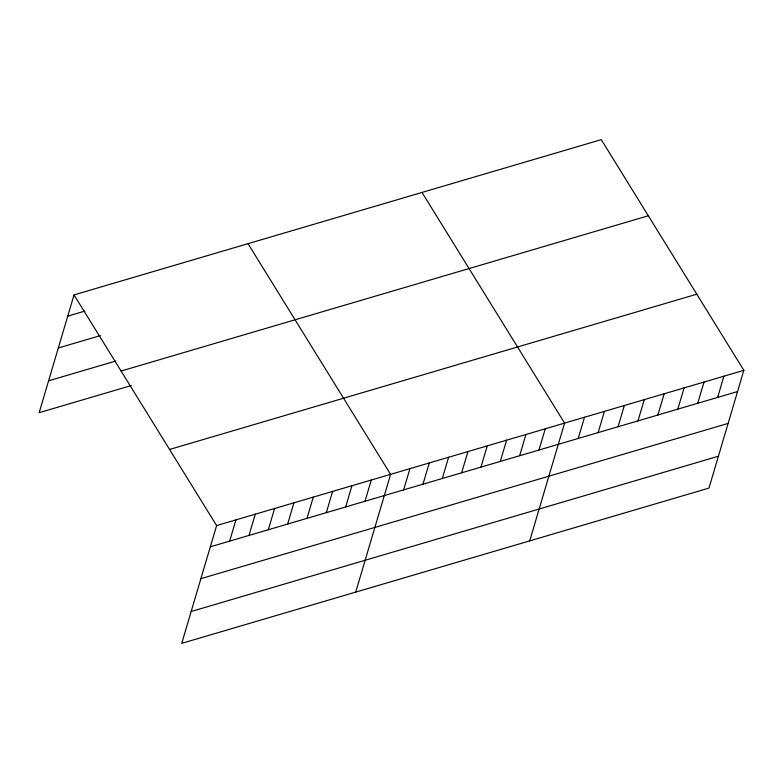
<?xml version="1.0" encoding="UTF-8"?>
<svg xmlns="http://www.w3.org/2000/svg" width="783" height="783" viewBox="0 0 783 783"><rect width="100%" height="100%" fill="white"/><g stroke="black" fill="none" stroke-linecap="round" stroke-linejoin="round"><path stroke-width="1.17" d="M74.033 294.907L216.617 525.579L181.725 643.352L708.967 488.093L743.85 370.32L601.275 139.648L74.033 294.907L39.15 412.68L131.26 385.559M229.654 541.112L235.947 519.892M248.994 535.425L255.278 514.196M268.324 529.729L274.608 508.5M287.655 524.033L293.938 502.813M306.985 518.346L313.278 497.117M326.315 512.65L332.609 491.421M345.655 506.953L351.939 485.734M364.986 501.267L371.269 480.038M355.717 592.114L390.6 474.341L248.025 243.67M403.646 489.874L409.93 468.655M422.977 484.188L429.27 462.959M442.307 478.491L448.6 457.262M461.647 472.795L467.931 451.576M480.977 467.108L487.261 445.879M500.308 461.412L506.591 440.183M519.638 455.716L525.922 434.496M538.968 450.029L545.262 428.8M529.7 540.877L564.592 423.104L422.008 192.432M578.216 438.47L584.51 417.241M598.134 432.608L604.427 411.378M618.051 426.735L624.345 405.506M637.969 420.872L644.262 399.643M657.886 415.01L664.18 393.78M677.804 409.137L684.097 387.918M697.731 403.274L704.015 382.045M717.649 397.412L723.932 376.183M67.749 316.136L84.809 311.115M58.314 347.995L100.39 335.604M48.585 380.822L115.678 361.061M121.091 371.034L648.324 215.765M169.568 449.462L696.801 294.193M216.617 525.579L743.85 370.32M210.324 546.808L737.566 391.549M200.888 578.666L728.121 423.407M191.169 611.494L718.403 456.235"/></g></svg>
